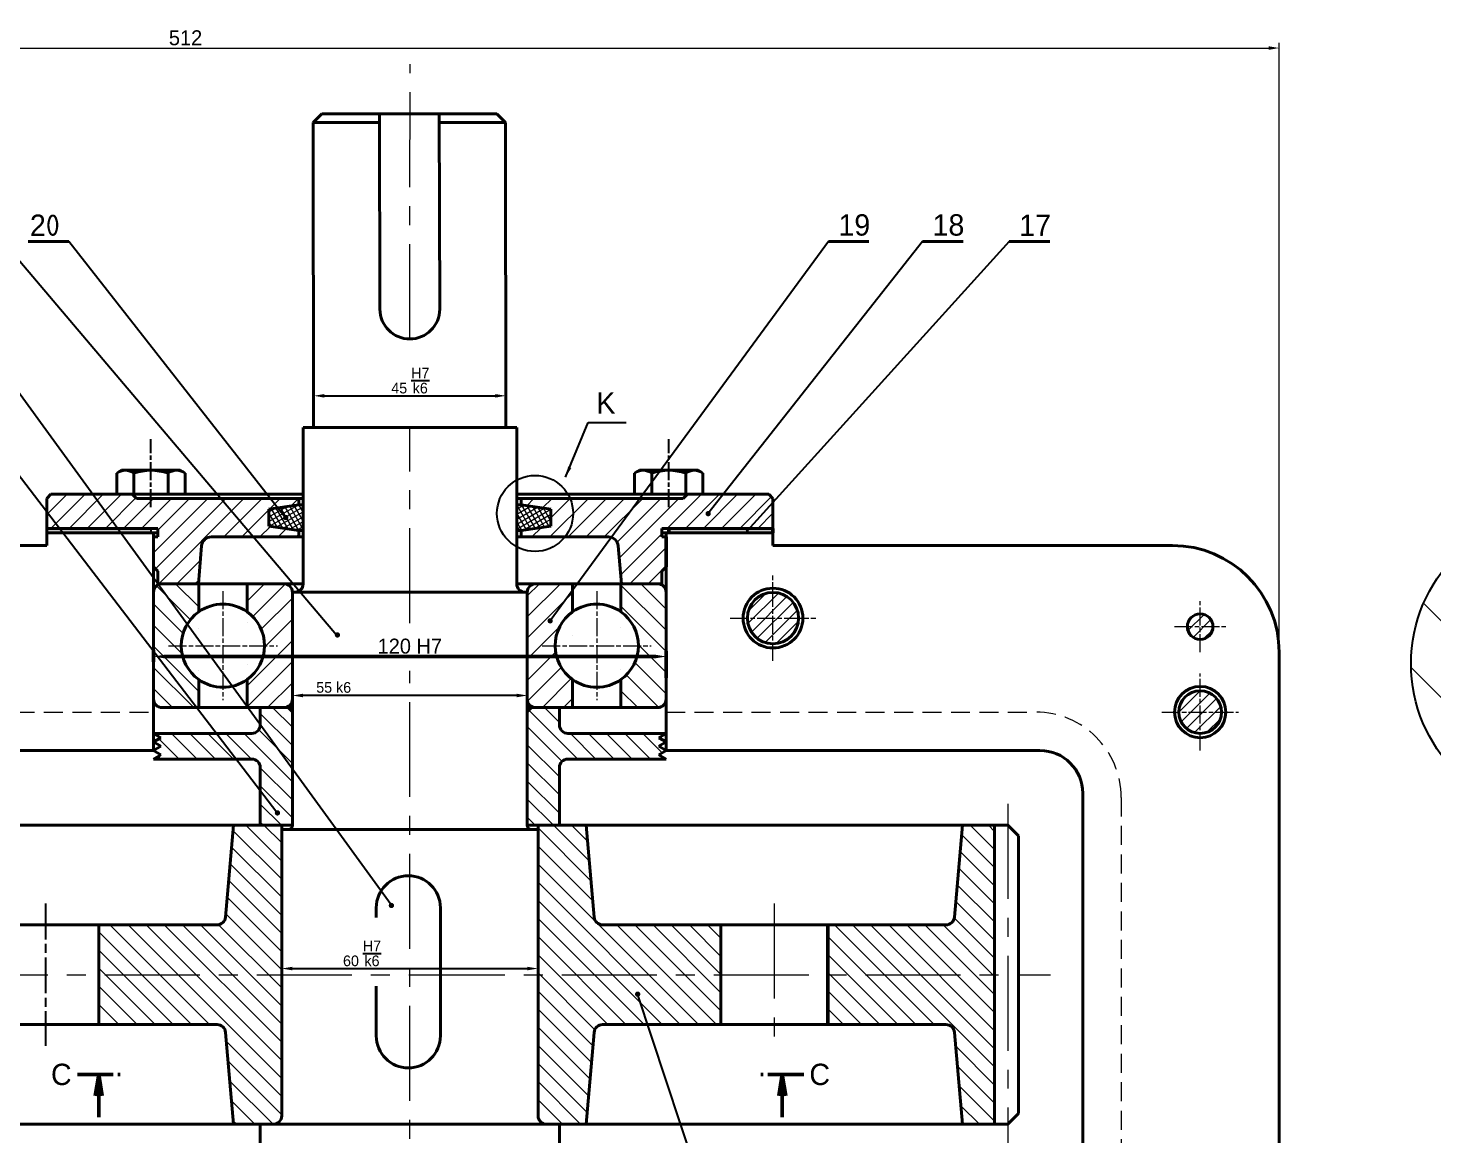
# Model space of a CAD drawing. Header units: millimetres. Extents: x -190 to 12889, y -227 to 3957.
# Drawn here: x 7233 to 7561.8, y 3250.3 to 3509.5 of the extents above; entities that cross this region are included whole.
import ezdxf

# ---------------------------------------------------------------- set-up
doc = ezdxf.new("R2010")
doc.units = ezdxf.units.MM
doc.header["$LTSCALE"] = 0.7
doc.header["$PDMODE"] = 35
doc.header["$PDSIZE"] = -4
for name, pattern in [('AM_ISO08W050', [18, 12, -1.5, 3, -1.5]), ('AM_ISO08W050x2', [9, 6, -0.75, 1.5, -0.75]), ('CENTER', [50.8, 31.75, -6.35, 6.35, -6.35]), ('HIDDEN', [9.525, 6.35, -3.175])]:
    doc.linetypes.add(name, pattern=pattern)
doc.layers.get('0').update_dxf_attribs({"color": 255})
for name, color, linetype, lineweight in [('AM_5', 10, 'Continuous', 25), ('AM_7', 4, 'AM_ISO08W050', 25), ('AM_8', 1, 'Continuous', 25), ('CON', 7, 'Continuous', 50), ('khuat', 6, 'HIDDEN', 13), ('manh', 1, 'Continuous', 13), ('net dam', 7, 'Continuous', 40), ('tam', 4, 'CENTER', 13)]:
    doc.layers.add(name, color=color, linetype=linetype, lineweight=lineweight)
doc.dimstyles.new('ISO-25', dxfattribs={"dimtxt": 2.5, "dimasz": 2.5, "dimexe": 1.25, "dimexo": 0.625, "dimtad": 1, "dimtxsty": 'Standard', "dimcen": 2.5, "dimadec": 0, "dimazin": 0, "dimtfac": 1, "dimtmove": 0, "dimatfit": 3, "dimfxl": 1, "dimarcsym": 0})
doc.dimstyles.new('ISO-25$0', dxfattribs={"dimtxt": 3.5, "dimasz": 2.5, "dimexe": 1.25, "dimexo": 0.625, "dimtad": 1, "dimtoh": 1, "dimtxsty": 'Standard', "dimcen": 2.5, "dimclrd": 3, "dimclre": 3, "dimclrt": 2, "dimadec": 0, "dimazin": 0, "dimtfac": 1, "dimtmove": 0, "dimatfit": 3, "dimfxl": 1, "dimlwd": 13, "dimlwe": 13, "dimarcsym": 0})
pattern_1 = [(135, (2254.031, 3257.259), (-2.1213203, -2.1213203), [])]
pattern_2 = [(45, (6426.5805, 2720.5655), (-2.474874, 2.474874), [])]
pattern_3 = [(135, (6426.5805, 2720.5655), (-2.474874, -2.474874), [])]

# ---------------------------------------------------------------- blocks, each defined once
blk = doc.blocks.new('BULONGDAIOC')
for p, q in [((0, 8), (4.95, 8)), ((0, 8), (0, -8)), ((5.6, 6.87), (4.95, 8)), ((5.6, 6.87), (5.6, -6.87)), ((5.6, 6.87), (5.6, -6.87)), ((0, 4), (4.91, 4)), ((0, -4), (4.91, -4)), ((0, -8), (4.95, -8)), ((0.65, -8), (4.95, -8)), ((5.6, -6.87), (4.95, -8))]:
    blk.add_line(p, q)
for centre, radius, start, end in [((2.34, 6), 3.26, 322.1211, 37.8789), ((-6.4, 0), 12, 340.5288, 19.4712), ((2.34, -6), 3.26, 322.1211, 37.8789)]:
    blk.add_arc(centre, radius, start, end)
at = {"layer": 'AM_7', "linetype": 'AM_ISO08W050x2'}
blk.add_line((-3, 0), (12.9, 0), dxfattribs=at)
blk = doc.blocks.new('*D809')
at = {"color": 0, "lineweight": -2, "transparency": 16777216}
for p, q in [((7299.87, 3428.92), (7299.87, 3422.14)), ((7302.37, 3423.39), (7342.37, 3423.39)), ((7344.87, 3423.51), (7344.87, 3424.64))]:
    blk.add_line(p, q, dxfattribs=at)
at = {"color": 0, "transparency": 16777216}
for points in [[(7302.37, 3423.8), (7302.37, 3422.97), (7299.87, 3423.39)], [(7342.37, 3423.8), (7342.37, 3422.97), (7344.87, 3423.39)]]:
    blk.add_solid(points, dxfattribs=at)
at = {"layer": 'Defpoints', "color": 0, "transparency": 16777216}
for p in [(7299.87, 3429.54), (7344.87, 3423.39), (7344.87, 3422.89)]:
    blk.add_point(p, dxfattribs=at)
at = {"color": 0, "transparency": 16777216, "insert": (7322.49, 3426.93), "char_height": 2.5, "attachment_point": 5}
blk.add_mtext('45{}{\\C2; \\SH7/k6;}', dxfattribs=at)
blk = doc.blocks.new('*D810')
at = {"color": 0, "lineweight": -2, "transparency": 16777216}
for p, q in [((7292.37, 3291.87), (7292.37, 3288.04)), ((7352.37, 3291.87), (7352.37, 3288.04)), ((7294.87, 3289.29), (7349.87, 3289.29))]:
    blk.add_line(p, q, dxfattribs=at)
at = {"color": 0, "transparency": 16777216}
for points in [[(7294.87, 3289.71), (7294.87, 3288.87), (7292.37, 3289.29)], [(7349.87, 3289.71), (7349.87, 3288.87), (7352.37, 3289.29)]]:
    blk.add_solid(points, dxfattribs=at)
at = {"layer": 'Defpoints', "color": 0, "transparency": 16777216}
for p in [(7292.37, 3292.49), (7352.37, 3292.49), (7352.37, 3289.29)]:
    blk.add_point(p, dxfattribs=at)
at = {"color": 0, "transparency": 16777216, "insert": (7311.19, 3292.83), "char_height": 2.5, "attachment_point": 5}
blk.add_mtext('60{}{\\C2; \\SH7/k6;}', dxfattribs=at)
blk = doc.blocks.new('*D814')
at = {"color": 0, "lineweight": -2, "transparency": 16777216}
for p, q in [((7294.87, 3353.01), (7294.87, 3354.47)), ((7349.87, 3353.01), (7349.87, 3354.47)), ((7347.37, 3353.22), (7297.37, 3353.22))]:
    blk.add_line(p, q, dxfattribs=at)
at = {"color": 0, "transparency": 16777216}
for points in [[(7297.37, 3353.64), (7297.37, 3352.8), (7294.87, 3353.22)], [(7347.37, 3353.64), (7347.37, 3352.8), (7349.87, 3353.22)]]:
    blk.add_solid(points, dxfattribs=at)
at = {"layer": 'Defpoints', "color": 0, "transparency": 16777216}
for p in [(7294.87, 3353.22), (7294.87, 3352.39), (7349.87, 3352.39)]:
    blk.add_point(p, dxfattribs=at)
at = {"color": 0, "transparency": 16777216, "insert": (7304.55, 3355.1), "char_height": 2.5, "attachment_point": 5}
blk.add_mtext('55{}{\\C2; k6}', dxfattribs=at)
blk = doc.blocks.new('*D823')
at = {"layer": 'AM_5', "color": 3, "linetype": 'Continuous', "lineweight": 13, "transparency": 16777216}
for p, q in [((7013.87, 3363.97), (7013.87, 3506.06)), ((7525.87, 3363.97), (7525.87, 3506.06)), ((7016.37, 3504.81), (7523.37, 3504.81))]:
    blk.add_line(p, q, dxfattribs=at)
at = {"layer": 'AM_5', "color": 3, "transparency": 16777216}
for points in [[(7016.37, 3505.23), (7016.37, 3504.39), (7013.87, 3504.81)], [(7523.37, 3505.23), (7523.37, 3504.39), (7525.87, 3504.81)]]:
    blk.add_solid(points, dxfattribs=at)
at = {"layer": 'Defpoints', "color": 0, "transparency": 16777216}
for p in [(7525.87, 3504.81), (7013.87, 3363.35), (7525.87, 3363.35)]:
    blk.add_point(p, dxfattribs=at)
at = {"layer": 'AM_5', "color": 2, "transparency": 16777216, "insert": (7269.87, 3507.19), "char_height": 3.5, "attachment_point": 5}
blk.add_mtext('512', dxfattribs=at)

msp = doc.modelspace()

# ---------------------------------------------------------------- hatches: boundary and pattern name
h = msp.add_hatch(color=1)
h.dxf.hatch_style = 1
h.paths.add_polyline_path([(7261.7649, 3391.3451), (7261.7649, 3392.3463), (7237.3728, 3392.3463), (7237.3728, 3391.3451)])
h = msp.add_hatch(color=1)
h.dxf.hatch_style = 1
h.paths.add_polyline_path([(7382.9807, 3392.3463), (7382.9807, 3391.3451), (7407.3728, 3391.3451), (7407.3728, 3392.3463)])
at = {"layer": 'AM_8'}
h = msp.add_hatch(color=256, dxfattribs=at)
edge = h.paths.add_edge_path(flags=0)
edge.add_arc((7293.3319, 3394.8852), 0.625, 0, 360)
h = msp.add_hatch(color=256, dxfattribs=at)
edge = h.paths.add_edge_path(flags=0)
edge.add_arc((7392.2032, 3395.7991), 0.625, 0, 360)
h = msp.add_hatch(color=256, dxfattribs=at)
edge = h.paths.add_edge_path()
edge.add_arc((7401.3603, 3391.8017), 0.3588, 0, 360)
h = msp.add_hatch(color=256, dxfattribs=at)
edge = h.paths.add_edge_path(flags=0)
edge.add_arc((7355.2086, 3370.6996), 0.625, 0, 360)
h = msp.add_hatch(color=256, dxfattribs=at)
edge = h.paths.add_edge_path(flags=0)
edge.add_arc((7305.4245, 3367.3944), 0.625, 0, 360)
h = msp.add_hatch(color=256, dxfattribs=at)
edge = h.paths.add_edge_path(flags=0)
edge.add_arc((7291.3817, 3325.7296), 0.625, 0, 360)
h = msp.add_hatch(color=256, dxfattribs=at)
edge = h.paths.add_edge_path(flags=0)
edge.add_arc((7318.057, 3304.0616), 0.625, 0, 360)
h = msp.add_hatch(color=256, dxfattribs=at)
edge = h.paths.add_edge_path(flags=0)
edge.add_arc((7375.7037, 3283.3023), 0.625, 0, 360)
at = {"layer": 'manh'}
h = msp.add_hatch(dxfattribs=at)
h.set_pattern_fill('_U', color=1, scale=3, angle=45, pattern_type=0)
h.set_pattern_definition([(45, (6426.5805, 2720.5655), (-2.12132, 2.12132), [])])
edge = h.paths.add_edge_path()
edge.add_line((7289.4009, 3396.8463), (7296.4009, 3397.8463))
edge.add_line((7296.4009, 3397.8463), (7296.4009, 3399.3463))
edge.add_line((7296.4009, 3399.3463), (7258.3728, 3399.3463))
edge.add_line((7258.3728, 3399.3463), (7257.3728, 3400.3463))
edge.add_line((7257.3728, 3400.3463), (7255.251, 3400.3463))
edge.add_line((7255.251, 3400.3463), (7238.3728, 3400.3463))
edge.add_line((7238.3728, 3400.3463), (7237.3728, 3399.3463))
edge.add_line((7237.3728, 3399.3463), (7237.3728, 3392.3463))
edge.add_line((7237.3728, 3392.3463), (7263.3728, 3392.3463))
edge.add_line((7263.3728, 3392.3463), (7263.3728, 3390.3463))
edge.add_line((7263.3728, 3390.3463), (7262.3728, 3390.3463))
edge.add_line((7262.3728, 3390.3463), (7262.3728, 3383.3463))
edge.add_line((7262.3728, 3383.3463), (7263.3728, 3382.3463))
edge.add_line((7263.3728, 3382.3463), (7263.3728, 3379.3863))
edge.add_line((7263.3728, 3379.3863), (7272.8662, 3379.3863))
edge.add_line((7272.8662, 3379.3863), (7273.6395, 3388.2256))
edge.add_arc((7275.9538, 3388.0231), 2.3231, 90, 175, ccw=False)
edge.add_line((7275.9538, 3390.3463), (7296.4009, 3390.3463))
edge.add_line((7296.4009, 3390.3463), (7296.4009, 3391.8463))
edge.add_line((7296.4009, 3391.8463), (7289.4009, 3392.8463))
edge.add_line((7289.4009, 3392.8463), (7289.4009, 3396.8463))
edge = h.paths.add_edge_path()
edge.add_line((7407.3728, 3399.3463), (7406.3728, 3400.3463))
edge.add_line((7406.3728, 3400.3463), (7387.3728, 3400.3463))
edge.add_line((7387.3728, 3400.3463), (7386.3728, 3399.3463))
edge.add_line((7386.3728, 3399.3463), (7348.4009, 3399.3463))
edge.add_line((7348.4009, 3399.3463), (7348.4009, 3397.8463))
edge.add_line((7348.4009, 3397.8463), (7355.4009, 3396.8463))
edge.add_line((7355.4009, 3396.8463), (7355.4009, 3392.8463))
edge.add_line((7355.4009, 3392.8463), (7348.4009, 3391.8463))
edge.add_line((7348.4009, 3391.8463), (7348.4009, 3390.3463))
edge.add_line((7348.4009, 3390.3463), (7368.8424, 3390.3463))
edge.add_arc((7368.7441, 3387.8367), 2.5115, -9.022334, 87.756249, ccw=False)
edge.add_line((7371.2245, 3387.4429), (7371.9275, 3379.3863))
edge.add_line((7371.9275, 3379.3863), (7381.3728, 3379.3863))
edge.add_line((7381.3728, 3379.3863), (7381.3728, 3382.3463))
edge.add_line((7381.3728, 3382.3463), (7382.3728, 3383.3463))
edge.add_line((7382.3728, 3383.3463), (7382.3728, 3390.3463))
edge.add_line((7382.3728, 3390.3463), (7381.3728, 3390.3463))
edge.add_line((7381.3728, 3390.3463), (7381.3728, 3392.3463))
edge.add_line((7381.3728, 3392.3463), (7407.3728, 3392.3463))
edge.add_line((7407.3728, 3392.3463), (7407.3728, 3399.3463))
h = msp.add_hatch(dxfattribs=at)
h.set_pattern_fill('_U', color=1, angle=120, double=1, pattern_type=0)
h.set_pattern_definition([(120, (6431.1086, 2720.5655), (-0.8660254, -0.5), []), (210, (6431.1086, 2720.5655), (0.5, -0.8660254), [])])
h.paths.add_polyline_path([(7297.4009, 3397.8463), (7296.4009, 3397.8463), (7289.4009, 3396.8463), (7289.4009, 3392.8463), (7296.4009, 3391.8463), (7297.4009, 3391.8463)])
h = msp.add_hatch(dxfattribs=at)
h.set_pattern_fill('_U', color=1, angle=120, double=1, pattern_type=0)
h.set_pattern_definition([(120, (6422.1086, 2720.5655), (-0.8660254, -0.5), []), (210, (6422.1086, 2720.5655), (0.5, -0.8660254), [])])
h.paths.add_polyline_path([(7355.4009, 3396.8463), (7348.4009, 3397.8463), (7347.4009, 3397.8463), (7347.4009, 3391.8463), (7348.4009, 3391.8463), (7355.4009, 3392.8463)])
h = msp.add_hatch(dxfattribs=at)
h.set_pattern_fill('ANSI31', color=1, scale=4, angle=90)
h.set_pattern_definition([(135, (-6605.726, 1788.82), (-8.980256, -8.980256), [])])
edge = h.paths.add_edge_path()
edge.add_line((7571.316, 3331.9013), (7571.316, 3389.4046))
edge.add_arc((7592.3469, 3360.6529), 35.6224, 126.18422, 233.81578)
h = msp.add_hatch(dxfattribs=at)
h.set_pattern_fill('_USER', color=1, scale=2, angle=45, pattern_type=0)
h.set_pattern_definition([(45, (5239.5146, 2854.2354), (-1.4142136, 1.4142136), [])])
h.paths.add_polyline_path([(7032.3728, 3354.3451), (7032.3728, 3349.3451), (7037.3728, 3349.3451, 0.41421356)])
h.paths.add_polyline_path([(7032.3728, 3354.3451, 0.41421356), (7027.3728, 3349.3451), (7032.3728, 3349.3451)])
h.paths.add_polyline_path([(7032.3728, 3349.3451), (7027.3728, 3349.3451, 0.41421356), (7032.3728, 3344.3451)])
h.paths.add_polyline_path([(7037.3728, 3349.3451), (7032.3728, 3349.3451), (7032.3728, 3344.3451, 0.41421356)])
h.paths.add_polyline_path([(7087.3728, 3377.3451), (7087.3728, 3371.3451), (7093.3728, 3371.3451, 0.41421356)])
h.paths.add_polyline_path([(7087.3728, 3377.3451, 0.41421356), (7081.3728, 3371.3451), (7087.3728, 3371.3451)])
h.paths.add_polyline_path([(7087.3728, 3371.3451), (7081.3728, 3371.3451, 0.41421356), (7087.3728, 3365.3451)])
h.paths.add_polyline_path([(7093.3728, 3371.3451), (7087.3728, 3371.3451), (7087.3728, 3365.3451, 0.41421356)])
h.paths.add_polyline_path([(7219.8728, 3377.3451, 0.41421356), (7213.8728, 3371.3451), (7219.8728, 3371.3451)])
h.paths.add_polyline_path([(7219.8728, 3371.3451), (7213.8728, 3371.3451, 0.41421356), (7219.8728, 3365.3451)])
h.paths.add_polyline_path([(7225.8728, 3371.3451), (7219.8728, 3371.3451), (7219.8728, 3365.3451, 0.41421356)])
h.paths.add_polyline_path([(7219.8728, 3377.3451), (7219.8728, 3371.3451), (7225.8728, 3371.3451, 0.41421356)])
h.paths.add_polyline_path([(7407.3728, 3377.3451), (7407.3728, 3371.3451), (7413.3728, 3371.3451, 0.41421356)])
h.paths.add_polyline_path([(7407.3728, 3377.3451, 0.41421356), (7401.3728, 3371.3451), (7407.3728, 3371.3451)])
h.paths.add_polyline_path([(7407.3728, 3371.3451), (7401.3728, 3371.3451, 0.41421356), (7407.3728, 3365.3451)])
h.paths.add_polyline_path([(7413.3728, 3371.3451), (7407.3728, 3371.3451), (7407.3728, 3365.3451, 0.41421356)])
h.paths.add_polyline_path([(7507.3728, 3354.3451, 0.41421356), (7502.3728, 3349.3451), (7507.3728, 3349.3451)])
h.paths.add_polyline_path([(7507.3728, 3354.3451), (7507.3728, 3349.3451), (7512.3728, 3349.3451, 0.41421356)])
h.paths.add_polyline_path([(7512.3728, 3349.3451), (7507.3728, 3349.3451), (7507.3728, 3344.3451, 0.41421356)])
h.paths.add_polyline_path([(7507.3728, 3349.3451), (7502.3728, 3349.3451, 0.41421356), (7507.3728, 3344.3451)])
h.paths.add_polyline_path([(7507.3728, 3372.3437, 0.41421356), (7504.3728, 3369.3437), (7507.3728, 3369.3437)])
h.paths.add_polyline_path([(7507.3728, 3372.3437), (7507.3728, 3369.3437), (7510.3728, 3369.3437, 0.41421356)])
h.paths.add_polyline_path([(7510.3728, 3369.3437), (7507.3728, 3369.3437), (7507.3728, 3366.3437, 0.41421356)])
h.paths.add_polyline_path([(7507.3728, 3369.3437), (7504.3728, 3369.3437, 0.41421356), (7507.3728, 3366.3437)])
h.paths.add_polyline_path([(7507.3728, 3231.3451, 0.41421356), (7502.3728, 3226.3451), (7507.3728, 3226.3451)])
h.paths.add_polyline_path([(7507.3728, 3231.3451), (7507.3728, 3226.3451), (7512.3728, 3226.3451, 0.41421356)])
h.paths.add_polyline_path([(7512.3728, 3226.3451), (7507.3728, 3226.3451), (7507.3728, 3221.3451, 0.41421356)])
h.paths.add_polyline_path([(7507.3728, 3226.3451), (7502.3728, 3226.3451, 0.41421356), (7507.3728, 3221.3451)])
h.paths.add_polyline_path([(7407.3728, 3210.3451, 0.37620309), (7401.4246, 3205.1318), (7401.6852, 3204.3451), (7407.3728, 3204.3451)])
h.paths.add_polyline_path([(7407.3728, 3204.3451), (7401.6852, 3204.3451), (7403.0705, 3200.163, 0.20259403), (7407.3728, 3198.3451)])
h.paths.add_polyline_path([(7413.3728, 3204.3451), (7407.3728, 3204.3451), (7407.3728, 3198.3451, 0.41421356)])
h.paths.add_polyline_path([(7407.3728, 3210.3451), (7407.3728, 3204.3451), (7413.3728, 3204.3451, 0.41421356)])
h.paths.add_polyline_path([(7401.6852, 3204.3451), (7401.3728, 3204.3451, 0.19523589), (7403.0705, 3200.163)])
h.paths.add_polyline_path([(7219.8728, 3210.3451, 0.41421356), (7213.8728, 3204.3451), (7219.8728, 3204.3451)])
h.paths.add_polyline_path([(7219.8728, 3204.3451), (7213.8728, 3204.3451, 0.41421356), (7219.8728, 3198.3451)])
h.paths.add_polyline_path([(7225.8728, 3204.3451), (7219.8728, 3204.3451), (7219.8728, 3198.3451, 0.41421356)])
h.paths.add_polyline_path([(7219.8728, 3210.3451), (7219.8728, 3204.3451), (7225.8728, 3204.3451, 0.41421356)])
h.paths.add_polyline_path([(7087.3728, 3210.3451), (7087.3728, 3204.3451), (7093.3728, 3204.3451, 0.41421356)])
h.paths.add_polyline_path([(7087.3728, 3210.3451, 0.41421356), (7081.3728, 3204.3451), (7087.3728, 3204.3451)])
h.paths.add_polyline_path([(7087.3728, 3204.3451), (7081.3728, 3204.3451, 0.41421356), (7087.3728, 3198.3451)])
h.paths.add_polyline_path([(7093.3728, 3204.3451), (7087.3728, 3204.3451), (7087.3728, 3198.3451, 0.41421356)])
h.paths.add_polyline_path([(7032.3728, 3209.3451), (7032.3728, 3206.3451), (7035.3728, 3206.3451, 0.41421356)])
h.paths.add_polyline_path([(7032.3728, 3209.3451, 0.41421356), (7029.3728, 3206.3451), (7032.3728, 3206.3451)])
h.paths.add_polyline_path([(7032.3728, 3206.3451), (7031.2242, 3206.3451), (7030.2873, 3204.1886, 0.19456239), (7032.3728, 3203.3451)])
h.paths.add_polyline_path([(7035.3728, 3206.3451), (7032.3728, 3206.3451), (7032.3728, 3203.3451, 0.41421356)])
h.paths.add_polyline_path([(7031.2242, 3206.3451), (7029.3728, 3206.3451, 0.2032696), (7030.2873, 3204.1886)])
h.paths.add_polyline_path([(7032.3728, 3231.3451, 0.41421356), (7027.3728, 3226.3451), (7032.3728, 3226.3451)])
h.paths.add_polyline_path([(7032.3728, 3226.3451), (7027.3728, 3226.3451, 0.41421356), (7032.3728, 3221.3451)])
h.paths.add_polyline_path([(7037.3728, 3226.3451), (7032.3728, 3226.3451), (7032.3728, 3221.3451, 0.41421356)])
h.paths.add_polyline_path([(7032.3728, 3231.3451), (7032.3728, 3226.3451), (7037.3728, 3226.3451, 0.41421356)])
h = msp.add_hatch(dxfattribs=at)
h.set_pattern_fill('_U', color=256, scale=3.5, angle=135, style=0, pattern_type=0)
h.set_pattern_definition(pattern_3)
edge = h.paths.add_edge_path()
edge.add_line((7272.9678, 3379.3863), (7264.3728, 3379.3863))
edge.add_arc((7264.3728, 3377.3863), 2, 90, 180)
edge.add_line((7262.3728, 3377.3863), (7262.3728, 3352.3863))
edge.add_arc((7264.3728, 3352.3863), 2, 180, 270)
edge.add_line((7264.3728, 3350.3863), (7272.9678, 3350.3863))
edge.add_line((7272.9678, 3350.3863), (7272.9678, 3356.9557))
edge.add_arc((7278.6228, 3364.8863), 9.7403, 125.491388, 234.508612, ccw=False)
edge.add_line((7272.9678, 3372.8168), (7272.9678, 3379.3863))
h = msp.add_hatch(dxfattribs=at)
h.set_pattern_fill('_U', color=256, scale=3.5, angle=45, style=0, pattern_type=0)
h.set_pattern_definition(pattern_2)
edge = h.paths.add_edge_path()
edge.add_line((7284.2778, 3350.3863), (7292.8728, 3350.3863))
edge.add_arc((7292.8728, 3352.3863), 2, 270, 360)
edge.add_line((7294.8728, 3352.3863), (7294.8728, 3377.3863))
edge.add_arc((7292.8728, 3377.3863), 2, 0, 90)
edge.add_line((7292.8728, 3379.3863), (7284.2778, 3379.3863))
edge.add_line((7284.2778, 3379.3863), (7284.2778, 3372.8168))
edge.add_arc((7278.6228, 3364.8863), 9.7403, -54.508612, 54.508612, ccw=False)
edge.add_line((7284.2778, 3356.9557), (7284.2778, 3350.3863))
h = msp.add_hatch(dxfattribs=at)
h.set_pattern_fill('_U', color=256, scale=3.5, angle=45, style=0, pattern_type=0)
h.set_pattern_definition(pattern_2)
edge = h.paths.add_edge_path()
edge.add_line((7360.4678, 3379.3863), (7351.8728, 3379.3863))
edge.add_arc((7351.8728, 3377.3863), 2, 90, 180)
edge.add_line((7349.8728, 3377.3863), (7349.8728, 3352.3863))
edge.add_arc((7351.8728, 3352.3863), 2, 180, 270)
edge.add_line((7351.8728, 3350.3863), (7360.4678, 3350.3863))
edge.add_line((7360.4678, 3350.3863), (7360.4678, 3356.9557))
edge.add_arc((7366.1228, 3364.8863), 9.7403, 125.491388, 234.508612, ccw=False)
edge.add_line((7360.4678, 3372.8168), (7360.4678, 3379.3863))
h = msp.add_hatch(dxfattribs=at)
h.set_pattern_fill('_U', color=256, scale=3.5, angle=135, style=0, pattern_type=0)
h.set_pattern_definition(pattern_3)
edge = h.paths.add_edge_path()
edge.add_line((7371.7778, 3350.3863), (7380.3728, 3350.3863))
edge.add_arc((7380.3728, 3352.3863), 2, 270, 360)
edge.add_line((7382.3728, 3352.3863), (7382.3728, 3377.3863))
edge.add_arc((7380.3728, 3377.3863), 2, 0, 90)
edge.add_line((7380.3728, 3379.3863), (7371.7778, 3379.3863))
edge.add_line((7371.7778, 3379.3863), (7371.7778, 3372.8168))
edge.add_arc((7366.1228, 3364.8863), 9.7403, -54.508612, 54.508612, ccw=False)
edge.add_line((7371.7778, 3356.9557), (7371.7778, 3350.3863))
h = msp.add_hatch(dxfattribs=at)
h.set_pattern_fill('_USER', color=1, scale=3, angle=135, style=0, pattern_type=0)
h.set_pattern_definition(pattern_1)
h.paths.add_polyline_path([(7294.8728, 3349.3863), (7293.8728, 3350.3863), (7287.3728, 3350.3863), (7287.3728, 3346.3451, -0.41421356), (7285.3728, 3344.3451), (7262.3728, 3344.3451), (7264.1049, 3343.3451), (7262.3728, 3342.3451), (7264.1049, 3341.3451), (7262.3728, 3340.3451), (7264.1049, 3339.3451), (7262.3728, 3338.3451), (7285.3728, 3338.3451, -0.41421356), (7287.3728, 3336.3451), (7287.3728, 3322.8437), (7293.8728, 3322.8437), (7294.8728, 3323.8437)])
h.paths.add_polyline_path([(7382.3728, 3340.3451), (7380.6408, 3341.3451), (7382.3728, 3342.3451), (7380.6408, 3343.3451), (7382.3728, 3344.3451), (7359.3728, 3344.3451, -0.41421356), (7357.3728, 3346.3451), (7357.3728, 3350.3863), (7350.8728, 3350.3863), (7349.8728, 3349.3863), (7349.8728, 3323.8466), (7350.8728, 3322.8466), (7357.3728, 3322.8466), (7357.3728, 3336.3451, -0.41421356), (7359.3728, 3338.3451), (7382.3728, 3338.3451), (7380.6408, 3339.3451)])
h = msp.add_hatch(dxfattribs=at)
h.set_pattern_fill('_USER', color=1, scale=3, angle=135, pattern_type=0)
h.set_pattern_definition([(135, (4198.7608, 2653.3273), (-2.1213203, -2.1213203), [])])
h.paths.add_polyline_path([(7224.5603, 3299.5118), (7196.872, 3299.5118, -0.38887873), (7194.8796, 3301.3375), (7192.9981, 3322.8437), (7185.4978, 3322.8437), (7185.4978, 3287.8451), (7224.5603, 3287.8451)])
h.paths.add_polyline_path([(7224.5603, 3287.8451), (7185.4978, 3287.8451), (7185.4978, 3252.8437), (7192.9978, 3252.8437), (7194.8796, 3274.3528, -0.38887873), (7196.872, 3276.1785), (7224.5603, 3276.1785)])
h.paths.add_polyline_path([(7292.3728, 3322.8437), (7287.3728, 3322.8437), (7281.1227, 3322.8437), (7279.2411, 3301.3375, -0.38887873), (7277.2487, 3299.5118), (7249.5603, 3299.5118), (7249.5603, 3287.8451), (7292.3728, 3287.8451)])
h.paths.add_polyline_path([(7292.3728, 3287.8451), (7249.5603, 3287.8451), (7249.5603, 3276.1785), (7277.2487, 3276.1785, -0.38887873), (7279.2411, 3274.3528), (7281.1229, 3252.8437), (7290.3728, 3252.8437, 0.41421356), (7292.3728, 3254.8437)])
h = msp.add_hatch(dxfattribs=at)
h.set_pattern_fill('_USER', color=1, scale=3, angle=135, pattern_type=0)
h.set_pattern_definition(pattern_1)
h.paths.add_polyline_path([(7367.4969, 3299.5118, -0.38887873), (7365.5045, 3301.3375), (7363.6227, 3322.8466), (7352.3728, 3322.8466), (7352.3728, 3287.8451), (7395.1853, 3287.8451), (7395.1853, 3299.5118)])
h.paths.add_polyline_path([(7395.1853, 3287.8451), (7352.3728, 3287.8451), (7352.3728, 3254.8437, 0.41421356), (7354.3728, 3252.8437), (7363.6227, 3252.8437), (7365.5045, 3274.3528, -0.38887873), (7367.4969, 3276.1785), (7395.1853, 3276.1785)])
h.paths.add_polyline_path([(7459.2478, 3287.8451), (7420.1853, 3287.8451), (7420.1853, 3276.1785), (7447.8736, 3276.1785, -0.38887873), (7449.866, 3274.3528), (7451.7478, 3252.8437), (7459.2478, 3252.8437)])
h.paths.add_polyline_path([(7459.2478, 3322.8466), (7451.7478, 3322.8466), (7449.866, 3301.3375, -0.38887873), (7447.8736, 3299.5118), (7420.1853, 3299.5118), (7420.1853, 3287.8451), (7459.2478, 3287.8451)])

# ---------------------------------------------------------------- linework, layer by layer
for points in [[(7237.3728, 3392.3463), (7261.7649, 3392.3463), (7261.7649, 3391.3451), (7237.3728, 3391.3451)], [(7382.9807, 3392.3463), (7407.3728, 3392.3463), (7407.3728, 3391.3451), (7382.9807, 3391.3451)]]:
    msp.add_lwpolyline(points, close=True)
at = {"color": 3}
for points in [[(7264.8728, 3362.7656), (7264.8728, 3361.9323), (7262.3728, 3362.349)], [(7379.8728, 3362.7656), (7379.8728, 3361.9323), (7382.3728, 3362.349)]]:
    msp.add_solid(points, dxfattribs=at)
at = {"layer": 'AM_7'}
msp.add_line((7237.0603, 3304.5118), (7237.0603, 3271.1785), dxfattribs=at)
at = {"layer": 'AM_8'}
for p, q in [((7291.2648, 3325.8393), (7188.7404, 3459.5109)), ((7317.9793, 3304.1734), (7205.0585, 3459.5109)), ((7227.1929, 3459.5109), (7305.2204, 3367.3944)), ((7293.1729, 3394.8792), (7242.5652, 3459.5109)), ((7420.3495, 3459.5109), (7355.2056, 3370.7021)), ((7442.3893, 3459.5109), (7392.118, 3395.7445)), ((7462.6716, 3459.5109), (7401.3325, 3391.8008)), ((7424.2016, 3136.3709), (7375.6651, 3283.4008))]:
    msp.add_line(p, q, dxfattribs=at)
msp.add_circle((7351.674, 3395.8489), 8.9056, dxfattribs=at)
at = {"layer": 'CON'}
for p, q in [((7387.3728, 3400.3463), (7387.3728, 3400.3463)), ((7387.3728, 3400.3463), (7387.3728, 3400.3463)), ((7382.3728, 3390.3463), (7382.3728, 3383.3463)), ((7382.9807, 3392.3463), (7382.9807, 3391.3451)), ((7407.3728, 3391.3451), (7407.3728, 3392.3463)), ((7382.3728, 3383.3463), (7382.3728, 3383.3463)), ((7420.1853, 3299.5118), (7420.1853, 3276.1785))]:
    msp.add_line(p, q, dxfattribs=at)
at = {"layer": 'CON', "color": 3, "linetype": 'Continuous'}
for p, q in [((7262.3728, 3363.8289), (7262.3728, 3361.099)), ((7264.8728, 3362.349), (7379.8728, 3362.349)), ((7382.3728, 3357.3623), (7382.3728, 3363.599))]:
    msp.add_line(p, q, dxfattribs=at)
at = {"layer": 'khuat'}
msp.add_lwpolyline([(7183.3728, 3349.3451), (7262.3728, 3349.3451)], dxfattribs=at)
msp.add_lwpolyline([(7382.3728, 3349.3451), (7468.8728, 3349.3451, -0.41421356), (7488.8728, 3329.3451), (7488.8728, 3246.3451, -0.41421356), (7468.8728, 3226.3451), (7382.3728, 3226.3451)], format="xyb", dxfattribs=at)
at = {"layer": 'manh', "color": 3, "linetype": 'Continuous', "lineweight": 25}
msp.add_circle((7592.3469, 3360.6529), 35.6224, dxfattribs=at)
at = {"layer": 'net dam'}
for p, q in [((7301.7333, 3489.3911), (7299.7333, 3487.3911)), ((7342.7333, 3489.3911), (7301.7333, 3489.3911)), ((7315.2333, 3489.3911), (7315.3728, 3443.6955)), ((7329.2333, 3489.3911), (7329.3728, 3443.6955)), ((7342.7333, 3489.3911), (7344.7333, 3487.3911)), ((7299.7333, 3487.3911), (7299.8222, 3415.9463)), ((7299.7333, 3487.3911), (7315.2333, 3487.3911)), ((7344.7333, 3487.3911), (7329.2333, 3487.3911)), ((7344.822, 3415.9463), (7344.7333, 3487.3911)), ((7233.0652, 3459.5109), (7242.5652, 3459.5109)), ((7420.3495, 3459.5109), (7429.8495, 3459.5109)), ((7442.3893, 3459.5109), (7451.8893, 3459.5109)), ((7462.6716, 3459.5109), (7472.1716, 3459.5109)), ((7297.4009, 3415.9463), (7297.4009, 3379.3863)), ((7297.4009, 3415.9463), (7347.4009, 3415.9463)), ((7347.4009, 3415.9463), (7347.4009, 3379.3863)), ((7237.3728, 3399.3463), (7238.3728, 3400.3463)), ((7297.4009, 3400.3463), (7238.3728, 3400.3463)), ((7258.3728, 3399.3463), (7257.3728, 3400.3463)), ((7406.3728, 3400.3463), (7347.4009, 3400.3463)), ((7386.3728, 3399.3463), (7387.3728, 3400.3463)), ((7407.3728, 3399.3463), (7406.3728, 3400.3463)), ((7237.3728, 3392.3463), (7237.3728, 3399.3463)), ((7258.3728, 3399.3463), (7297.4009, 3399.3463)), ((7289.4009, 3396.8463), (7296.4009, 3397.8463)), ((7296.4009, 3399.3463), (7296.4009, 3397.8463)), ((7296.4009, 3397.8463), (7297.4009, 3397.8463)), ((7347.4009, 3399.3463), (7386.3728, 3399.3463)), ((7347.4009, 3397.8463), (7348.4009, 3397.8463)), ((7348.4009, 3397.8463), (7348.4009, 3399.3463)), ((7355.4009, 3396.8463), (7348.4009, 3397.8463)), ((7407.3728, 3392.3463), (7407.3728, 3399.3463)), ((7289.4009, 3396.8463), (7289.4009, 3392.8463)), ((7355.4009, 3396.8463), (7355.4009, 3392.8463)), ((7237.3728, 3392.3463), (7263.3728, 3392.3463)), ((7237.3728, 3392.3463), (7237.3728, 3391.3451)), ((7237.3728, 3388.3451), (7237.3728, 3391.3451)), ((7237.3728, 3391.3451), (7263.3728, 3391.3451)), ((7262.3728, 3340.3451), (7262.3728, 3391.3451)), ((7263.3728, 3390.3463), (7262.3728, 3390.3463)), ((7263.3728, 3392.3463), (7263.3728, 3390.3463)), ((7275.9538, 3390.3463), (7297.4009, 3390.3463)), ((7289.4009, 3392.8463), (7296.4009, 3391.8463)), ((7296.4009, 3391.8463), (7296.4009, 3390.3463)), ((7296.4009, 3391.8463), (7297.4009, 3391.8463)), ((7347.4009, 3391.8463), (7348.4009, 3391.8463)), ((7347.4009, 3390.3463), (7368.8424, 3390.3463)), ((7355.4009, 3392.8463), (7348.4009, 3391.8463)), ((7348.4009, 3390.3463), (7348.4009, 3391.8463)), ((7381.3728, 3392.3463), (7407.3728, 3392.3463)), ((7381.3728, 3392.3463), (7381.3728, 3390.3463)), ((7407.3728, 3391.3451), (7381.3728, 3391.3451)), ((7381.3728, 3390.3463), (7382.3728, 3390.3463)), ((7382.3728, 3340.3451), (7382.3728, 3391.3451)), ((7407.3728, 3392.3463), (7407.3728, 3391.3451)), ((7407.3728, 3388.3451), (7407.3728, 3391.3451)), ((7272.8662, 3379.3863), (7273.6395, 3388.2256)), ((7371.9276, 3379.3856), (7371.1562, 3388.2251)), ((7262.3728, 3383.3463), (7263.3728, 3382.3463)), ((7263.3728, 3382.3463), (7263.3728, 3379.3863)), ((7382.3728, 3383.3463), (7381.3728, 3382.3463)), ((7381.3728, 3382.3463), (7381.3728, 3379.3863)), ((7263.3728, 3379.3863), (7292.8728, 3379.3863)), ((7272.9678, 3372.8168), (7272.9678, 3379.3863)), ((7284.2778, 3372.8168), (7284.2778, 3379.3863)), ((7292.8728, 3379.3863), (7294.8728, 3379.3863)), ((7294.8728, 3379.3863), (7297.4009, 3379.3863)), ((7349.8728, 3377.3863), (7294.8728, 3377.3863)), ((7294.8728, 3352.3863), (7294.8728, 3377.3863)), ((7347.4009, 3379.3863), (7351.8728, 3379.3863)), ((7349.8728, 3377.3863), (7349.8728, 3352.3863)), ((7351.8728, 3379.3863), (7360.4678, 3379.3863)), ((7360.4678, 3379.3863), (7371.7778, 3379.3863)), ((7360.4678, 3372.8168), (7360.4678, 3379.3863)), ((7371.7778, 3379.3863), (7380.3728, 3379.3863)), ((7371.7778, 3372.8168), (7371.7778, 3379.3863)), ((7381.3728, 3379.3863), (7380.3728, 3379.3863)), ((7272.9678, 3350.3863), (7272.9678, 3356.9557)), ((7284.2778, 3350.3863), (7284.2778, 3356.9557)), ((7360.4678, 3350.3863), (7360.4678, 3356.9557)), ((7371.7778, 3350.3863), (7371.7778, 3356.9557)), ((7294.8728, 3352.3863), (7294.8728, 3349.3863)), ((7349.8728, 3349.3863), (7349.8728, 3352.3863)), ((7272.9678, 3350.3863), (7264.3728, 3350.3863)), ((7272.9678, 3350.3863), (7284.2778, 3350.3863)), ((7292.8728, 3350.3863), (7284.2778, 3350.3863)), ((7287.3728, 3346.3451), (7287.3728, 3350.3863)), ((7292.8728, 3350.3863), (7294.8728, 3350.3863)), ((7293.8728, 3350.3863), (7294.8728, 3349.3863)), ((7294.8728, 3349.3863), (7294.8728, 3322.8437)), ((7349.8728, 3350.3863), (7351.8728, 3350.3863)), ((7350.8728, 3350.3863), (7349.8728, 3349.3863)), ((7349.8728, 3349.3863), (7349.8728, 3323.8466)), ((7360.4678, 3350.3863), (7351.8728, 3350.3863)), ((7357.3728, 3346.3451), (7357.3728, 3350.3863)), ((7360.4678, 3350.3863), (7371.7778, 3350.3863)), ((7380.3728, 3350.3863), (7371.7778, 3350.3863)), ((7285.3728, 3344.3451), (7262.3728, 3344.3451)), ((7264.1049, 3343.3451), (7262.3728, 3344.3451)), ((7382.3728, 3344.3451), (7359.3728, 3344.3451)), ((7380.6408, 3343.3451), (7382.3728, 3344.3451)), ((7264.1049, 3343.3451), (7262.3728, 3342.3451)), ((7264.1049, 3341.3451), (7262.3728, 3342.3451)), ((7264.1049, 3341.3451), (7262.3728, 3340.3451)), ((7380.6408, 3343.3451), (7382.3728, 3342.3451)), ((7380.6408, 3341.3451), (7382.3728, 3342.3451)), ((7380.6408, 3341.3451), (7382.3728, 3340.3451)), ((7264.1049, 3339.3451), (7262.3728, 3340.3451)), ((7264.1049, 3339.3451), (7262.3728, 3338.3451)), ((7285.3728, 3338.3451), (7262.3728, 3338.3451)), ((7382.3728, 3338.3451), (7359.3728, 3338.3451)), ((7380.6408, 3339.3451), (7382.3728, 3340.3451)), ((7380.6408, 3339.3451), (7382.3728, 3338.3451)), ((7287.3728, 3322.8437), (7287.3728, 3336.3451)), ((7357.3728, 3322.8466), (7357.3728, 3336.3451)), ((7294.787, 3322.8437), (7182.3728, 3322.8437)), ((7279.2411, 3301.3375), (7281.1229, 3322.8466)), ((7292.3728, 3254.8437), (7292.3728, 3322.8437)), ((7292.3728, 3321.8437), (7352.3728, 3321.8437)), ((7349.8728, 3322.8437), (7349.8728, 3323.8466)), ((7462.3713, 3322.8466), (7349.8728, 3322.8466)), ((7352.3728, 3322.8437), (7352.3728, 3254.8437)), ((7365.5045, 3301.3375), (7363.6227, 3322.8466)), ((7449.866, 3301.3375), (7451.7478, 3322.8466)), ((7459.2478, 3322.8466), (7459.2478, 3252.8437)), ((7464.8728, 3320.3437), (7462.3713, 3322.8466)), ((7464.8728, 3320.3437), (7464.8728, 3255.3466)), ((7196.872, 3299.5118), (7277.2487, 3299.5118)), ((7249.5603, 3299.5118), (7249.5603, 3276.1785)), ((7447.8736, 3299.5118), (7367.4969, 3299.5118)), ((7395.1853, 3299.5118), (7395.1853, 3276.1785)), ((7420.1853, 3299.5118), (7420.1853, 3276.1785)), ((7196.872, 3276.1785), (7277.2487, 3276.1785)), ((7447.8736, 3276.1785), (7367.4969, 3276.1785)), ((7279.2411, 3274.3528), (7281.1229, 3252.8437)), ((7365.5045, 3274.3528), (7363.6227, 3252.8437)), ((7449.866, 3274.3528), (7451.7478, 3252.8437)), ((7182.3743, 3252.8437), (7462.3713, 3252.8437)), ((7287.3728, 3247.8437), (7287.3728, 3252.8437)), ((7357.3728, 3252.8437), (7357.3728, 3247.8437)), ((7464.8728, 3255.3466), (7462.3713, 3252.8437))]:
    msp.add_line(p, q, dxfattribs=at)
at = {"layer": 'net dam', "color": 7, "linetype": 'AM_ISO08W050', "lineweight": 50}
for p, q in [((7244.5403, 3264.4781), (7254.5403, 3264.4781)), ((7414.5599, 3264.4781), (7404.5599, 3264.4781)), ((7249.5403, 3259.4781), (7249.5403, 3254.4781)), ((7409.5599, 3259.4781), (7409.5599, 3254.4781))]:
    msp.add_line(p, q, dxfattribs=at)
at = {"layer": 'net dam', "color": 7, "linetype": 'Continuous', "lineweight": 50}
for p, q in [((7248.707, 3259.4781), (7249.5403, 3264.4781)), ((7249.5403, 3259.4781), (7249.5403, 3264.4781)), ((7249.5403, 3264.4781), (7250.3737, 3259.4781)), ((7409.5599, 3264.4781), (7408.7265, 3259.4781)), ((7409.5599, 3259.4781), (7409.5599, 3264.4781)), ((7410.3932, 3259.4781), (7409.5599, 3264.4781))]:
    msp.add_line(p, q, dxfattribs=at)
at = {"layer": 'net dam'}
for points in [[(7202.3728, 3388.3451), (7237.3728, 3388.3451)], [(7183.3728, 3340.3451), (7262.3728, 3340.3451)]]:
    msp.add_lwpolyline(points, dxfattribs=at)
for points in [[(7407.3728, 3388.3451), (7500.8728, 3388.3451, -0.41421356), (7525.8728, 3363.3451), (7525.8728, 3212.3451, -0.41421356), (7500.8728, 3187.3451), (7407.3728, 3187.3451)], [(7382.3728, 3340.3451), (7469.8728, 3340.3451, -0.41421356), (7479.8728, 3330.3451), (7479.8728, 3245.3451, -0.41421356), (7469.8728, 3235.3451), (7382.3728, 3235.3451)], [(7314.522, 3285.1893), (7314.522, 3273.5333, 1), (7329.522, 3273.5333), (7329.522, 3303.5333, 1), (7314.522, 3303.5333), (7314.522, 3301.2506)]]:
    msp.add_lwpolyline(points, format="xyb", dxfattribs=at)
at = {"layer": 'net dam', "extrusion": (0, 0, -1)}
msp.add_circle((-7407.3728, 3371.3451), 7, dxfattribs=at)
at = {"layer": 'net dam'}
for centre, radius in [((7407.3728, 3371.3451), 6), ((7507.3728, 3369.3437), 3), ((7507.3728, 3349.3451), 6), ((7507.3728, 3349.3451), 5)]:
    msp.add_circle(centre, radius, dxfattribs=at)
for centre, radius, start, end in [((7322.3728, 3443.6955), 7, 180, 0), ((7275.9538, 3388.0231), 2.3231, 90, 175), ((7368.8419, 3388.0231), 2.3231, 4.987351, 89.987351), ((7264.3728, 3377.3863), 2, 90, 180), ((7292.8728, 3377.3863), 2, 0, 90), ((7295.4009, 3379.3863), 2, 270, 0), ((7349.4009, 3379.3863), 2, 180, 270), ((7351.8728, 3377.3863), 2, 90, 180), ((7380.3728, 3377.3863), 2, 0, 90), ((7278.6228, 3364.8863), 9.7402, 54.508612, 125.491388), ((7366.1228, 3364.8863), 9.7402, 54.508612, 125.491388), ((7278.6228, 3364.8863), 9.7402, 125.491388, 234.508612), ((7278.6228, 3364.8863), 9.7402, 305.491388, 54.508612), ((7366.1228, 3364.8863), 9.7402, 125.491388, 234.508612), ((7366.1228, 3364.8863), 9.7402, 305.491388, 54.508612), ((7278.6228, 3364.8863), 9.7402, 234.508612, 305.491388), ((7366.1228, 3364.8863), 9.7402, 234.508612, 305.491388), ((7264.3728, 3352.3863), 2, 180, 270), ((7292.8728, 3352.3863), 2, 270, 0), ((7351.8728, 3352.3863), 2, 180, 270), ((7380.3728, 3352.3863), 2, 270, 0), ((7285.3728, 3346.3451), 2, 270, 0), ((7359.3728, 3346.3451), 2, 180, 270), ((7285.3728, 3336.3451), 2, 0, 90), ((7359.3728, 3336.3451), 2, 90, 180), ((7293.8728, 3322.8437), 1, 270, 360), ((7350.8728, 3322.8437), 1, 180, 270), ((7277.2487, 3301.5118), 2, 270, 355), ((7367.4969, 3301.5118), 2, 185, 270), ((7447.8736, 3301.5118), 2, 270, 355), ((7277.2487, 3274.1785), 2, 5, 90), ((7367.4969, 3274.1785), 2, 90, 175), ((7447.8736, 3274.1785), 2, 5, 90), ((7290.3728, 3254.8437), 2, 270, 360), ((7354.3728, 3254.8437), 2, 180, 270)]:
    msp.add_arc(centre, radius, start, end, dxfattribs=at)
at = {"layer": 'tam'}
for p, q in [((7322.4056, 3436.6955), (7322.4103, 3501.0464)), ((7322.3959, 3370.1446), (7322.3967, 3415.9463)), ((7322.3796, 3222.7896), (7322.3946, 3358.9636)), ((7462.3728, 3327.8466), (7462.3728, 3247.8437)), ((7407.6853, 3304.5118), (7407.6853, 3271.1785)), ((7179.8728, 3287.8451), (7322.3868, 3287.8451)), ((7322.3868, 3287.8451), (7472.3655, 3287.8451))]:
    msp.add_line(p, q, dxfattribs=at)
at = {"layer": 'tam', "linetype": 'AM_ISO08W050x2'}
for p, q in [((7407.3728, 3361.3451), (7407.3728, 3381.3451)), ((7278.6228, 3377.6265), (7278.6228, 3352.146)), ((7366.1228, 3377.6265), (7366.1228, 3352.146)), ((7507.3728, 3363.3437), (7507.3728, 3375.3437)), ((7397.3728, 3371.3451), (7417.3728, 3371.3451)), ((7501.3728, 3369.3437), (7513.3728, 3369.3437)), ((7265.8826, 3364.8863), (7291.3631, 3364.8863)), ((7353.3826, 3364.8863), (7378.8631, 3364.8863)), ((7507.3728, 3340.3451), (7507.3728, 3358.3451)), ((7498.3728, 3349.3451), (7516.3728, 3349.3451))]:
    msp.add_line(p, q, dxfattribs=at)

# ---------------------------------------------------------------- block references
at = {"layer": 'net dam', "rotation": 90.00000000000007}
for p in [(7261.7649, 3400.3463), (7382.9807, 3400.3463)]:
    msp.add_blockref('BULONGDAIOC', p, dxfattribs=at)

# ---------------------------------------------------------------- texts
at = {"color": 2, "insert": (7322.3728, 3364.761), "char_height": 3.5, "attachment_point": 5}
msp.add_mtext('120{}{\\C2; H7}', dxfattribs=at)
at = {"layer": 'net dam', "color": 7, "char_height": 5}
for s, insert, attachment_point in [('19', (7426.412, 3460.8234), 8), ('18', (7448.4518, 3460.8234), 8), ('2{\\fTCVN 7284|b0|i0|c163|p34;0}', (7236.9402, 3460.8234), 8), ('17', (7468.7341, 3460.8234), 8), ('K', (7368.2611, 3421.7284), 5)]:
    msp.add_mtext(s, dxfattribs=dict(at, insert=insert, attachment_point=attachment_point))
at = {"layer": 'net dam', "color": 7, "lineweight": 50, "char_height": 5, "attachment_point": 5}
for insert in [(7240.7903, 3264.4781), (7418.3099, 3264.4781)]:
    msp.add_mtext('C', dxfattribs=dict(at, insert=insert))

# ---------------------------------------------------------------- dimensions: what is measured, and where the dimension line sits
for base, p1, p2, picture, middle in [((7344.8728, 3423.3865), (7299.8728, 3429.5405), (7344.8728, 3422.8863), '*D809', (7322.4904, 3423.3865)), ((7352.3728, 3289.2884), (7292.3728, 3292.4905), (7352.3728, 3292.4905), '*D810', (7311.1909, 3289.2884))]:
    dim = msp.add_linear_dim(base=base, p1=p1, p2=p2, text='<>{}{\\C2; \\SH7/k6;}', dimstyle='ISO-25')
    dim.commit()
    dim.dimension.update_dxf_attribs({"geometry": picture, "text_midpoint": middle, "dimtype": 160})
dim = msp.add_linear_dim(base=(7294.8728, 3353.221), p1=(7349.8728, 3352.3863), p2=(7294.8728, 3352.3863), text='<>{}{\\C2; k6}', dimstyle='ISO-25', override={"dimtdec": 3})
dim.commit()
dim.dimension.update_dxf_attribs({"geometry": '*D814', "text_midpoint": (7304.5459, 3353.221), "dimtype": 160})
at = {"layer": 'AM_5'}
dim = msp.add_linear_dim(base=(7525.8728, 3504.8108), p1=(7013.8728, 3363.3451), p2=(7525.8728, 3363.3451), dimstyle='ISO-25$0', override={"dimpost": ''}, dxfattribs=at)
dim.commit()
dim.dimension.update_dxf_attribs({"geometry": '*D823', "text_midpoint": (7269.8728, 3507.1858)})

# ---------------------------------------------------------------- leaders
at = {"layer": 'AM_8'}
msp.add_leader([(7358.8384, 3404.3378), (7364.1306, 3417.1324), (7373.0159, 3417.1324)], dimstyle='ISO-25', override={"dimgap": 1, "dimtad": 0}, dxfattribs=at)

doc.saveas('drawing.dxf')
